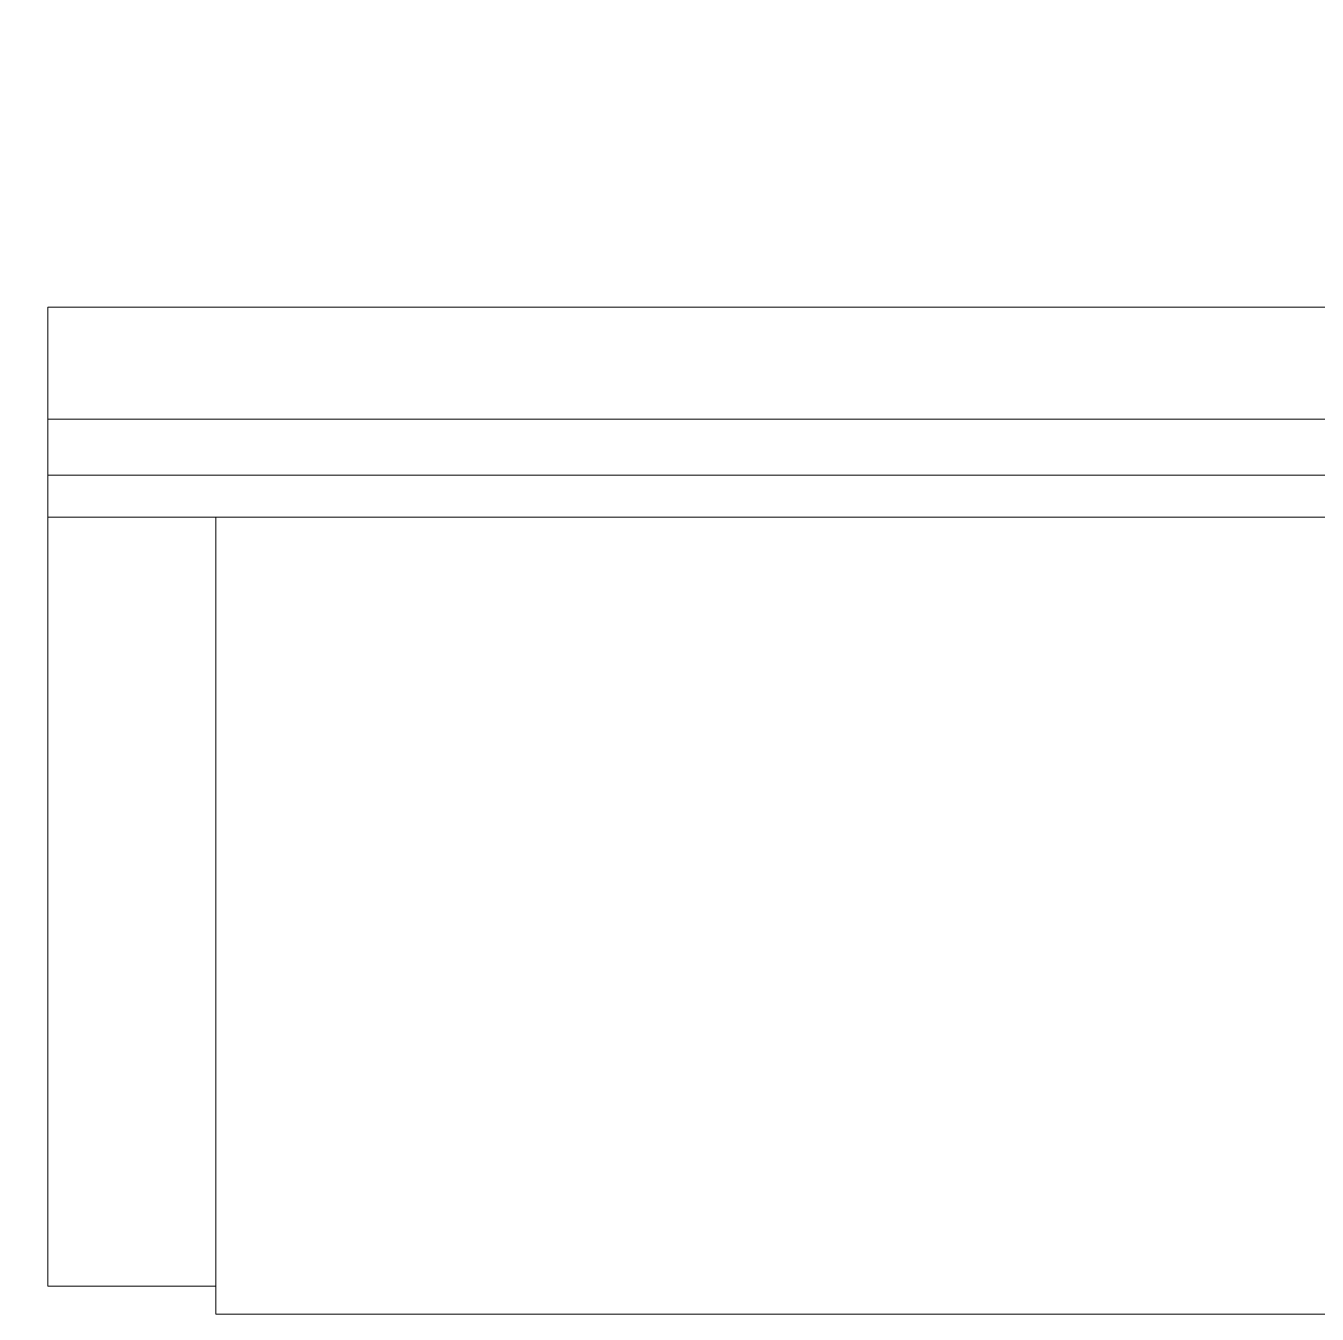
# Model space of a CAD drawing. Header units: inches. Extents: x -10205 to 13964, y -460 to 30702.
# Drawn here: x -3800.23 to -3754.04, y 11821.71 to 11867.78 of the extents above; entities that cross this region are included whole.
import ezdxf

# ---------------------------------------------------------------- set-up
doc = ezdxf.new("R2010")
doc.units = ezdxf.units.IN
doc.header["$MEASUREMENT"] = 0
doc.linetypes.add('Dash', pattern=[0.25, 0.125, -0.125])
for name, color, linetype, lineweight in [('0-1', 7, 'Continuous', 5), ('0-4', 7, 'Continuous', 9), ('A-GENM', 5, 'Continuous', 9), ('A-GENM-10', 5, 'Continuous', 25), ('A-GENM-HDLN', 13, 'Dash', 9), ('I-FURN', 30, 'Continuous', 9), ('I-FURN-3', 7, 'Continuous', 9)]:
    doc.layers.add(name, color=color, linetype=linetype, lineweight=lineweight)

# ---------------------------------------------------------------- blocks, each defined once
blk = doc.blocks.new('Couch-Both_Arms-Generic - 1-1352606-SITE PLAN - CAD FILE')
at = {"layer": 'I-FURN'}
for p, q in [((-42, 13.5), (42, 13.5)), ((42, 13.5), (-42, 13.5)), ((-42, 13.5), (-42, 10)), ((-42, 11.5), (42, 11.5)), ((-42, 10), (-42, -17.5)), ((-42, 10), (42, 10)), ((-36, -17.5), (-36, 10)), ((-42, -17.5), (-36, -17.5)), ((-36, -17.5), (-36, -18.5)), ((-36, -18.5), (36, -18.5))]:
    blk.add_line(p, q, dxfattribs=at)
at = {"layer": 'I-FURN-3'}
for p, q in [((42, 17.5), (-42, 17.5)), ((-42, 17.5), (-42, 13.5))]:
    blk.add_line(p, q, dxfattribs=at)
blk = doc.blocks.new('1750 Ox - Unit Layouts_rvt-1-SITE PLAN - CAD FILE')
at = {"layer": '0-4'}
blk.add_blockref('Couch-Both_Arms-Generic - 1-1352606-SITE PLAN - CAD FILE', (-3757.434, 11840.214), dxfattribs=at)
blk = doc.blocks.new('_THE_ WINDOW _ DOOR - Door - 1st Floor-1770337-SITE PLAN - CAD FILE')
at = {"layer": 'A-GENM'}
h = blk.add_hatch(color=256, dxfattribs=at)
h.paths.add_polyline_path([(-17.0125, 0.8125), (-17.0125, 4.8125), (-19.0125, 4.8125), (-19.0125, 0.8125)], flags=0)
h.paths.add_polyline_path([(19.0125, 0.8125), (19.0125, 4.8125), (17.0125, 4.8125), (17.0125, 0.8125)], flags=0)
h = blk.add_hatch(color=256, dxfattribs=at)
h.paths.add_polyline_path([(5.1928, 0.8125), (17.0125, 0.8125), (17.0125, 2.3125), (-17.0125, 2.3125), (-17.0125, 0.8125)], flags=0)
h.paths.add_polyline_path([(17.0125, 4.3125), (17.0125, 4.8125), (-17.0125, 4.8125), (-17.0125, 4.3125), (12.0125, 4.3125)], flags=0)
h = blk.add_hatch(color=256, dxfattribs=at)
h.paths.add_polyline_path([(12.0125, 2.3125), (17.0125, 2.3125), (17.0125, 2.8125), (12.0125, 2.8125)], flags=0)
h.paths.add_polyline_path([(-12.0125, 2.3125), (-12.0125, 2.8125), (-17.0125, 2.8125), (-17.0125, 2.3125)], flags=0)
h.paths.add_polyline_path([(-13.2625, 3.8125), (-12.0125, 3.8125), (-12.0125, 4.3125), (-17.0125, 4.3125), (-17.0125, 3.8125)], flags=0)
h.paths.add_polyline_path([(12.0125, 3.8125), (17.0125, 3.8125), (17.0125, 4.3125), (12.0125, 4.3125)], flags=0)
h = blk.add_hatch(color=256, dxfattribs=at)
h.paths.add_polyline_path([(5.1928, 2.3125), (12.0125, 2.3125), (12.0125, 2.8125), (-12.0125, 2.8125), (-12.0125, 2.3125)], flags=0)
h.paths.add_polyline_path([(5.1928, 3.8125), (12.0125, 3.8125), (12.0125, 4.3125), (-12.0125, 4.3125), (-12.0125, 3.8125)], flags=0)
blk.add_hatch(color=256, dxfattribs=at).paths.add_polyline_path([(12.0125, 2.8125), (17.0125, 2.8125), (17.0125, 3.8125), (-17.0125, 3.8125), (-17.0125, 2.8125), (5.1928, 2.8125)], flags=0)
for p, q in [((-17.0125, 4.8125), (17.0125, 4.8125)), ((-12.0125, 4.3125), (12.0125, 4.3125)), ((12.0125, 2.3125), (-12.0125, 2.3125)), ((17.0125, 0.8125), (-17.0125, 0.8125))]:
    blk.add_line(p, q, dxfattribs=at)
at = {"layer": 'A-GENM-10'}
for p, q in [((-17.0125, 4.8125), (-19.0125, 4.8125)), ((-19.0125, 4.8125), (-19.0125, 0.8125)), ((-17.0125, 0.8125), (-17.0125, 4.8125)), ((19.0125, 4.8125), (17.0125, 4.8125)), ((17.0125, 4.8125), (17.0125, 0.8125)), ((19.0125, 0.8125), (19.0125, 4.8125)), ((-12.0125, 4.3125), (-17.0125, 4.3125)), ((-17.0125, 4.3125), (-17.0125, 2.3125)), ((-12.0125, 2.3125), (-12.0125, 4.3125)), ((17.0125, 4.3125), (12.0125, 4.3125)), ((12.0125, 4.3125), (12.0125, 2.3125)), ((17.0125, 2.3125), (17.0125, 4.3125)), ((17.0125, 3.8125), (-17.0125, 3.8125)), ((-17.0125, 3.8125), (-17.0125, 2.8125)), ((17.0125, 2.8125), (17.0125, 3.8125)), ((-17.0125, 2.8125), (17.0125, 2.8125)), ((-17.0125, 2.3125), (-12.0125, 2.3125)), ((12.0125, 2.3125), (17.0125, 2.3125)), ((-19.0125, 0.8125), (-17.0125, 0.8125)), ((17.0125, 0.8125), (19.0125, 0.8125))]:
    blk.add_line(p, q, dxfattribs=at)
at = {"layer": 'A-GENM-HDLN'}
blk.add_line((17.0125, -33.2125), (17.0125, 0.8125), dxfattribs=at)
blk.add_arc((17.0125, 0.8125), 34.025, 180, 270, dxfattribs=at)

msp = doc.modelspace()

# ---------------------------------------------------------------- block references
at = {"layer": '0-1'}
msp.add_blockref('1750 Ox - Unit Layouts_rvt-1-SITE PLAN - CAD FILE', (0, 0), dxfattribs=at)
at = {"layer": 'A-GENM', "rotation": 89.99999999999955}
msp.add_blockref('_THE_ WINDOW _ DOOR - Door - 1st Floor-1770337-SITE PLAN - CAD FILE', (-3826.411, 11886.789), dxfattribs=at)

doc.saveas('drawing.dxf')
